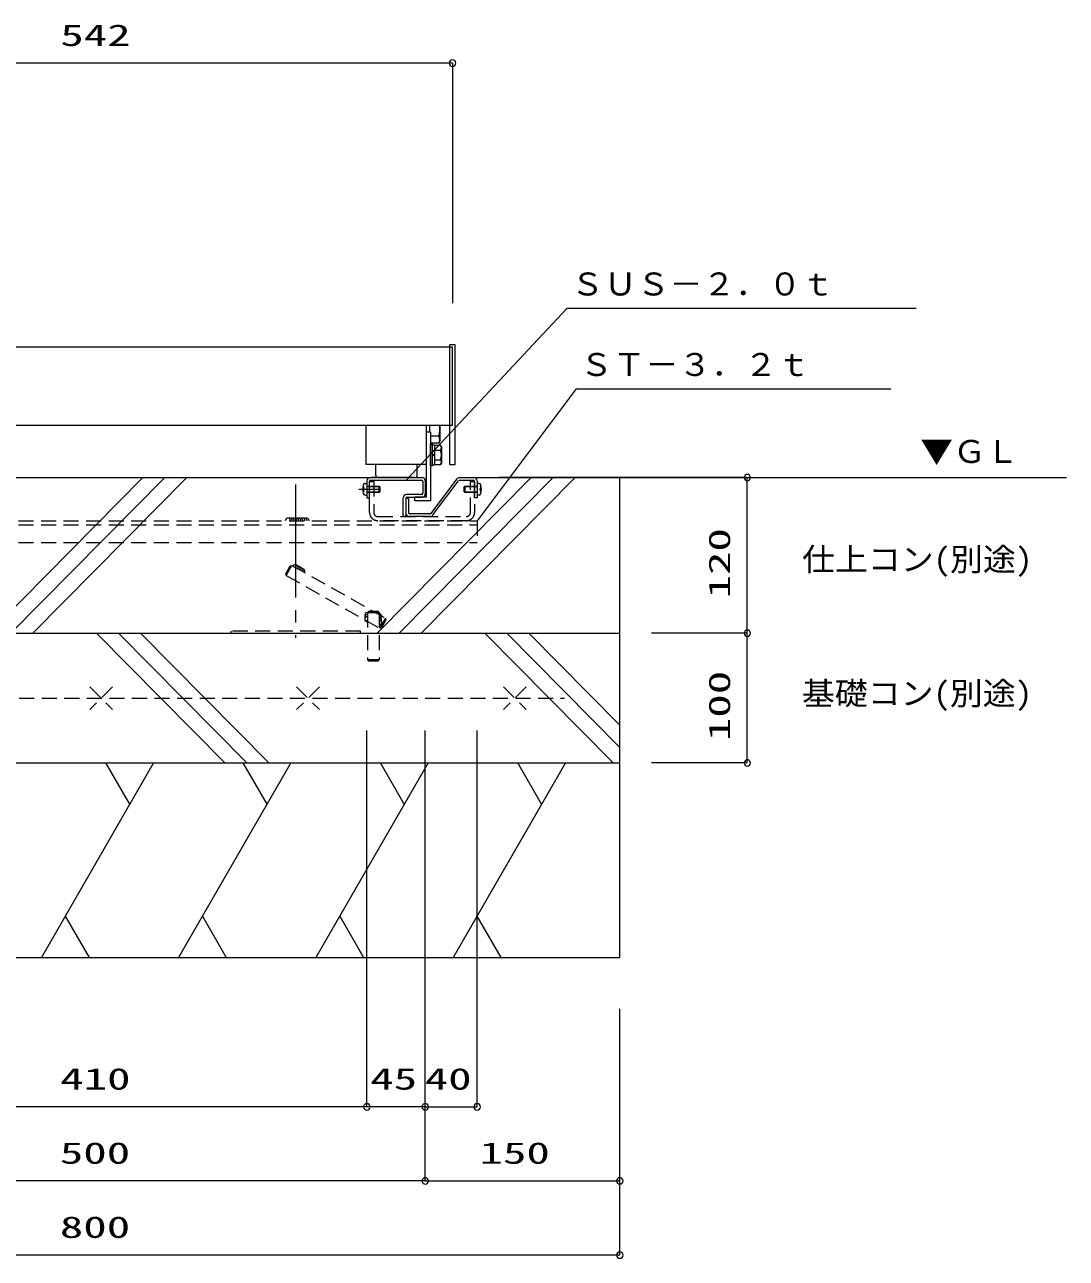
# Model space of a CAD drawing. Units: millimetres, scale not verified, with parts at other scales. Extents: x -41262 to 41888, y -7064 to 7244.
# Drawn here: x -33997 to -31586, y -4482 to -1629 of the extents above; entities that cross this region are included whole.
import ezdxf
from ezdxf.enums import TextEntityAlignment as Align

# ---------------------------------------------------------------- set-up
doc = ezdxf.new("R2010")
doc.units = ezdxf.units.MM
doc.header["$LTSCALE"] = 29
doc.linetypes.add('CHAIN2', pattern=[12, 9, -1, 1, -1])
doc.linetypes.add('DASHED1', pattern=[1.8, 1.2, -0.6])
doc.layers.add('0-0_0', color=7, linetype='Continuous', lineweight=9)
doc.layers.add('0-1_USER1', color=7, linetype='Continuous', lineweight=9)
doc.styles.add('ＭＳ ゴシック', font='')
doc.styles.get('ＭＳ ゴシック').set_extended_font_data('MS Gothic')

msp = doc.modelspace()

# ---------------------------------------------------------------- linework, layer by layer
at = {"layer": '0-0_0'}
msp.add_line((-32720.82, -2471.11), (-32949.54, -2776.12), dxfattribs=at)
at = {"layer": '0-1_USER1'}
for p, q in [((-33006.54, -1717.89), (-34632.54, -1717.89)), ((-33006.54, -1717.89), (-33006.54, -2272.66)), ((-32741.39, -2284.87), (-33112.18, -2680.55)), ((-32741.39, -2284.87), (-31933.72, -2284.87)), ((-33006.54, -2375.02), (-34632.54, -2375.02)), ((-33000.54, -2369.02), (-33012.54, -2369.02)), ((-33012.54, -2646.52), (-33012.54, -2369.02)), ((-33000.54, -2646.52), (-33000.54, -2369.02)), ((-32720.82, -2471.11), (-31992.27, -2471.11)), ((-33066.54, -2721.52), (-33066.54, -2554.96)), ((-33059.04, -2571.52), (-33059.04, -2554.96)), ((-33035.04, -2591.02), (-33035.04, -2554.96)), ((-33057.54, -2571.52), (-33066.54, -2571.52)), ((-33057.54, -2571.52), (-33057.54, -2730.52)), ((-33038.45, -2580.47), (-33057.54, -2580.47)), ((-33035.04, -2591.02), (-33038.45, -2596.92)), ((-33038.45, -2596.92), (-33057.54, -2596.92)), ((-33057.54, -2598.52), (-33053.94, -2598.52)), ((-33053.94, -2598.52), (-33053.94, -2649.52)), ((-33053.94, -2600.92), (-33053.94, -2647.12)), ((-33053.94, -2600.92), (-33047.94, -2600.92)), ((-33053.94, -2623.83), (-33047.94, -2622.22)), ((-33053.94, -2625.81), (-33047.94, -2624.2)), ((-33047.94, -2600.92), (-33047.94, -2647.12)), ((-33047.94, -2601.5), (-33047.94, -2646.53)), ((-33047.94, -2601.5), (-33034.13, -2601.5)), ((-33047.94, -2601.5), (-33047.94, -2646.53)), ((-33047.94, -2612.76), (-33034.13, -2612.76)), ((-33032.04, -2605.12), (-33034.13, -2601.5)), ((-33032.04, -2605.12), (-33032.04, -2642.92)), ((-33184.29, -2670.52), (-33184.29, -2646.52)), ((-33088.29, -2670.52), (-33088.29, -2646.52)), ((-33053.94, -2647.12), (-33047.94, -2647.12)), ((-33047.94, -2635.27), (-33034.13, -2635.27)), ((-33047.94, -2646.53), (-33034.13, -2646.53)), ((-33032.04, -2642.92), (-33034.13, -2646.53)), ((-33012.54, -2646.52), (-33000.54, -2646.52)), ((-34442.04, -2676.52), (-33197.04, -2676.52)), ((-33723.26, -2676.52), (-34079.51, -3036.52)), ((-33672.26, -2676.52), (-34028.51, -3036.52)), ((-33621.26, -2676.52), (-33977.51, -3036.52)), ((-33197.04, -2676.52), (-33077.04, -2676.52)), ((-33094.29, -2676.52), (-33193.29, -2676.52)), ((-32824.69, -2676.52), (-33180.94, -3036.52)), ((-32773.69, -2676.52), (-33129.94, -3036.52)), ((-32722.69, -2676.52), (-33078.94, -3036.52)), ((-32997.35, -2680.12), (-33056.61, -2759.31)), ((-32990.15, -2676.52), (-32957.04, -2676.52)), ((-32957.04, -2676.52), (-31586.26, -2676.52)), ((-32324.41, -2676.52), (-32898.5, -2676.52)), ((-32619.54, -3786.52), (-32619.54, -2676.52)), ((-32324.41, -2676.52), (-32546.42, -2676.52)), ((-32324.41, -3036.52), (-32324.41, -2676.52)), ((-33213.8, -2696.77), (-33212.27, -2696.77)), ((-33212.27, -2710.27), (-33213.8, -2710.27)), ((-33212.89, -2701.72), (-33211.44, -2701.72)), ((-33211.44, -2705.32), (-33212.89, -2705.32)), ((-33211.44, -2701.72), (-33211.44, -2705.32)), ((-33208.93, -2690.25), (-33204.54, -2690.02)), ((-33174.54, -2697.52), (-33204.54, -2697.52)), ((-33204.54, -2709.52), (-33174.54, -2709.52)), ((-33188.34, -2697.22), (-33197.94, -2697.22)), ((-33188.34, -2709.82), (-33197.94, -2709.82)), ((-33195.54, -2682.52), (-33078.54, -2682.52)), ((-33176.04, -2711.02), (-33176.04, -2696.02)), ((-33075.54, -2685.52), (-33075.54, -2712.52)), ((-33069.54, -2684.02), (-33069.54, -2714.02)), ((-33051.8, -2762.91), (-32992.55, -2683.72)), ((-32990.15, -2682.52), (-32958.54, -2682.52)), ((-32949.54, -2697.52), (-32979.54, -2697.52)), ((-32979.54, -2709.52), (-32949.54, -2709.52)), ((-32978.04, -2696.02), (-32978.04, -2711.02)), ((-32956.14, -2697.22), (-32965.74, -2697.22)), ((-32956.14, -2709.82), (-32965.74, -2709.82)), ((-32945.15, -2690.25), (-32949.54, -2690.02)), ((-32942.64, -2705.32), (-32942.64, -2701.72)), ((-32942.64, -2701.72), (-32941.18, -2701.72)), ((-32941.18, -2705.32), (-32942.64, -2705.32)), ((-32941.8, -2696.77), (-32940.28, -2696.77)), ((-32940.28, -2710.27), (-32941.8, -2710.27)), ((-33208.93, -2716.79), (-33204.54, -2717.02)), ((-33120.54, -2766.52), (-33120.54, -2723.02)), ((-33108.54, -2724.52), (-33114.54, -2724.52)), ((-33078.54, -2715.52), (-33113.04, -2715.52)), ((-33111.54, -2721.52), (-33077.04, -2721.52)), ((-33108.54, -2724.52), (-33108.54, -2757.52)), ((-33094.29, -2721.52), (-33094.29, -2730.52)), ((-33066.54, -2721.52), (-33094.29, -2721.52)), ((-33057.54, -2730.52), (-33094.29, -2730.52)), ((-32945.15, -2716.79), (-32949.54, -2717.02)), ((-33059.01, -2766.52), (-33107.05, -2766.52)), ((-33059.01, -2760.52), (-33105.54, -2760.52)), ((-35019.54, -3036.52), (-32619.54, -3036.52)), ((-33533.44, -3336.52), (-33830.32, -3036.52)), ((-33482.44, -3336.52), (-33779.32, -3036.52)), ((-33431.44, -3336.52), (-33728.32, -3036.52)), ((-32634.87, -3336.52), (-32931.75, -3036.52)), ((-32619.54, -3300.48), (-32880.75, -3036.52)), ((-32619.54, -3248.94), (-32829.75, -3036.52)), ((-32324.41, -3036.52), (-32546.42, -3036.52)), ((-32324.41, -3336.52), (-32324.41, -3036.52)), ((-33204.54, -4131.92), (-33204.54, -3261.73)), ((-33069.54, -4303.36), (-33069.54, -3261.73)), ((-33069.54, -4131.92), (-33069.54, -3261.73)), ((-32949.54, -4131.92), (-32949.54, -3261.73)), ((-35019.54, -3336.52), (-32619.54, -3336.52)), ((-35019.54, -3336.52), (-32619.54, -3336.52)), ((-33698.15, -3336.52), (-33957.96, -3786.52)), ((-33753.32, -3432.07), (-33808.49, -3336.52)), ((-33380.6, -3336.52), (-33640.41, -3786.52)), ((-33435.77, -3432.07), (-33490.94, -3336.52)), ((-33063.05, -3336.52), (-33322.86, -3786.52)), ((-33118.22, -3432.07), (-33173.38, -3336.52)), ((-32745.5, -3336.52), (-33005.3, -3786.52)), ((-32800.66, -3432.07), (-32855.83, -3336.52)), ((-32324.41, -3336.52), (-32546.42, -3336.52)), ((-33902.79, -3690.97), (-33847.63, -3786.52)), ((-33585.24, -3690.97), (-33530.07, -3786.52)), ((-33267.69, -3690.97), (-33212.52, -3786.52)), ((-32950.14, -3690.97), (-32894.97, -3786.52)), ((-35019.54, -3786.52), (-32619.54, -3786.52)), ((-32619.54, -4474.8), (-32619.54, -3904.88)), ((-33069.54, -4131.92), (-32949.54, -4131.92)), ((-33069.54, -4303.36), (-34569.54, -4303.36)), ((-33069.54, -4303.36), (-32619.54, -4303.36)), ((-32619.54, -4474.8), (-35019.54, -4474.8))]:
    msp.add_line(p, q, dxfattribs=at)
at = {"layer": '0-1_USER1', "linetype": 'CHAIN2'}
for p, q in [((-33369.54, -2692.72), (-33369.54, -3046.72)), ((-33223.73, -2703.52), (-33177.88, -2703.52))]:
    msp.add_line(p, q, dxfattribs=at)
at = {"layer": '0-1_USER1', "linetype": 'DASHED1'}
for p, q in [((-33188.94, -2685.52), (-33188.94, -2756.92)), ((-33179.34, -2766.52), (-32974.74, -2766.52)), ((-34689.54, -2776.12), (-32949.54, -2776.12)), ((-34689.54, -2785.72), (-32949.54, -2785.72)), ((-32974.74, -2776.12), (-33179.34, -2776.12)), ((-32949.54, -2776.12), (-32949.54, -2826.52)), ((-34689.54, -2826.52), (-32949.54, -2826.52)), ((-33391.32, -2903.07), (-33378.06, -2879.55)), ((-33382.15, -2880.69), (-33378.06, -2879.55)), ((-33378.06, -2879.55), (-33162.01, -3001.33)), ((-33391.32, -2903.07), (-33175.27, -3024.85)), ((-33203.6, -2988.37), (-33203.6, -3098.29)), ((-33203.6, -2988.37), (-33176.6, -2988.37)), ((-33176.6, -2988.37), (-33176.6, -3098.29)), ((-33162.01, -3001.32), (-33175.27, -3024.84)), ((-33171.18, -3023.7), (-33175.27, -3024.84)), ((-33160.87, -3005.4), (-33171.18, -3023.7)), ((-33162.01, -3001.32), (-33160.87, -3005.4)), ((-33176.6, -3098.29), (-33203.6, -3098.29)), ((-33200.6, -3101.29), (-33203.6, -3098.29)), ((-33179.6, -3101.29), (-33200.6, -3101.29)), ((-33176.6, -3098.29), (-33179.6, -3101.29)), ((-33845.88, -3160.17), (-33793.19, -3212.86)), ((-33793.19, -3160.17), (-33845.88, -3212.86)), ((-33367.27, -3160.17), (-33314.59, -3212.86)), ((-33314.59, -3160.17), (-33367.27, -3212.86)), ((-32835.98, -3160.17), (-32888.67, -3212.86)), ((-32888.67, -3160.17), (-32835.98, -3212.86)), ((-34896.66, -3186.52), (-32747.63, -3186.52))]:
    msp.add_line(p, q, dxfattribs=at)
at = {"layer": '0-1_USER1'}
for points in [[(-34632.54, -2554.96), (-33006.54, -2554.96), (-33006.54, -2375.02)], [(-33066.54, -2646.52), (-33206.04, -2646.52), (-33206.04, -2554.96)], [(-33053.94, -2649.52), (-33057.54, -2649.52), (-33057.54, -2598.52)], [(-33204.54, -2684.02), (-33204.54, -2723.62), (-33198.54, -2723.62), (-33198.54, -2685.52)], [(-33204.54, -2696.02), (-33176.04, -2696.02), (-33174.54, -2697.52), (-33174.54, -2709.52), (-33176.04, -2711.02), (-33204.54, -2711.02)], [(-32949.54, -2711.02), (-32978.04, -2711.02), (-32979.54, -2709.52), (-32979.54, -2697.52), (-32978.04, -2696.02), (-32949.54, -2696.02)], [(-32949.54, -2684.02), (-32949.54, -2723.62), (-32955.54, -2723.62), (-32955.54, -2685.52)], [(-33114.54, -2724.52), (-33114.54, -2766.52), (-33120.54, -2766.52)], [(-33069.54, -4131.92), (-33204.54, -4131.92), (-34434.54, -4131.92), (-34569.54, -4131.92), (-34689.54, -4131.92)]]:
    msp.add_lwpolyline(points, dxfattribs=at)
at = {"layer": '0-1_USER1', "linetype": 'DASHED1'}
for points in [[(-33198.54, -2756.92), (-33198.54, -2685.52), (-33188.94, -2685.52)], [(-32965.14, -2756.92), (-32965.14, -2685.52), (-32955.54, -2685.52), (-32955.54, -2756.92)], [(-33391.32, -2903.07), (-33392.46, -2898.99), (-33382.15, -2880.69)], [(-33203.6, -2988.37), (-33200.6, -2985.37), (-33179.6, -2985.37), (-33176.6, -2988.37)]]:
    msp.add_lwpolyline(points, dxfattribs=at)
msp.add_lwpolyline([(-33219.54, -3031.72), (-33519.54, -3031.72), (-33519.54, -3036.52), (-33219.54, -3036.52)], close=True, dxfattribs=at)
at = {"layer": '0-1_USER1'}
for centre, radius, start, end in [((-33006.54, -1717.89), 7.5, 0, 180), ((-33006.54, -1717.89), 7.5, 180, 0), ((-33090.36, -2564.02), 54.45, 342.41203, 9.57192), ((-33050.47, -2588.7), 14.57, 325.61574, 34.38425), ((-33042.35, -2607.13), 9.97, 325.61586, 34.38416), ((-33069.64, -2624.02), 37.26, 342.41211, 17.58791), ((-33042.35, -2640.9), 9.97, 325.61586, 34.38416), ((-33197.04, -2684.02), 7.5, 90, 180), ((-33178.29, -2670.52), 6, 180, 270), ((-33094.29, -2670.52), 6, 270, 0), ((-33077.04, -2684.02), 7.5, 0, 90), ((-32990.15, -2685.52), 9, 90, 143.19291), ((-32957.04, -2684.02), 7.5, 0, 90), ((-32324.41, -2676.52), 7.5, 0, 180), ((-32324.41, -2676.52), 7.5, 0, 180), ((-32324.41, -2676.52), 7.5, 180, 0), ((-32324.41, -2676.52), 7.5, 180, 0), ((-33178.44, -2703.52), 36, 163.82279, 196.17721), ((-33208.69, -2694.74), 4.5, 93, 163.82279), ((-33178.44, -2703.52), 34.5, 168.71718, 177.0093), ((-33178.44, -2703.52), 34.5, 182.9907, 191.28282), ((-33195.54, -2685.52), 3, 90, 180), ((-33078.54, -2685.52), 3, 0, 90), ((-32990.15, -2685.52), 3, 90, 143.19291), ((-32958.54, -2685.52), 3, 0, 90), ((-32945.38, -2694.74), 4.5, 16.17721, 87), ((-32975.64, -2703.52), 34.5, 2.9907, 11.28282), ((-32975.64, -2703.52), 34.5, 348.71718, 357.0093), ((-32975.64, -2703.52), 36, 343.82279, 16.17721), ((-33208.69, -2712.29), 4.5, 196.17721, 267), ((-33113.04, -2723.02), 7.5, 90, 180), ((-33111.54, -2724.52), 3, 90, 180), ((-33078.54, -2712.52), 3, 270, 0), ((-33077.04, -2714.02), 7.5, 270, 0), ((-32945.38, -2712.29), 4.5, 273, 343.82279), ((-33107.04, -2759.02), 7.5, 180, 270), ((-33105.54, -2757.52), 3, 180, 270), ((-33059.01, -2757.52), 3, 270, 323.19291), ((-33059.01, -2757.52), 9, 270, 323.19291), ((-33387.58, -2776.12), 6, 0, 180), ((-33382.78, -2776.12), 6, 0, 113.57818), ((-33377.98, -2776.12), 6, 0, 113.57818), ((-33373.18, -2776.12), 6, 0, 113.57818), ((-33368.38, -2776.12), 6, 0, 113.57818), ((-33363.58, -2776.12), 6, 0, 113.57818), ((-33358.78, -2776.12), 6, 0, 113.57818), ((-33353.98, -2776.12), 6, 0, 113.57818), ((-33349.18, -2776.12), 6, 0, 113.57818), ((-33344.38, -2776.12), 6, 0, 113.57818), ((-33370.79, -2883.65), 6, 330.59088, 150.59088), ((-33366.6, -2886.01), 6, 330.59088, 84.16906), ((-33362.42, -2888.36), 6, 330.59088, 84.16906), ((-33358.24, -2890.72), 6, 330.59088, 84.16906), ((-33354.06, -2893.08), 6, 330.59088, 84.16906), ((-33203.6, -2994.37), 6, 90, 203.57818), ((-33203.6, -2999.17), 6, 90, 203.57818), ((-33176.6, -2997.14), 6, 336.42182, 90), ((-33176.6, -3001.94), 6, 336.42182, 90), ((-33203.6, -3003.97), 6, 90, 270), ((-33176.6, -3006.74), 6, 336.42182, 90), ((-33176.6, -3011.54), 6, 270, 90), ((-32324.41, -3036.52), 7.5, 0, 180), ((-32324.41, -3036.52), 7.5, 180, 0), ((-32324.41, -3336.52), 7.5, 0, 180), ((-32324.41, -3336.52), 7.5, 180, 0), ((-33204.54, -4131.92), 7.5, 0, 180), ((-33204.54, -4131.92), 7.5, 180, 0), ((-33069.54, -4131.92), 7.5, 0, 180), ((-33069.54, -4131.92), 7.5, 180, 0), ((-32949.54, -4131.92), 7.5, 0, 180), ((-32949.54, -4131.92), 7.5, 180, 0), ((-33069.54, -4303.36), 7.5, 0, 180), ((-33069.54, -4303.36), 7.5, 180, 0), ((-32619.54, -4303.36), 7.5, 0, 180), ((-32619.54, -4303.36), 7.5, 180, 0), ((-32619.54, -4474.8), 7.5, 0, 180), ((-32619.54, -4474.8), 7.5, 180, 0)]:
    msp.add_arc(centre, radius, start, end, dxfattribs=at)
at = {"layer": '0-1_USER1', "linetype": 'DASHED1'}
for centre, radius, start, end in [((-33179.34, -2756.92), 19.2, 180, 270), ((-33179.34, -2756.92), 9.6, 180, 270), ((-32974.74, -2756.92), 9.6, 270, 0), ((-32974.74, -2756.92), 19.2, 270, 0)]:
    msp.add_arc(centre, radius, start, end, dxfattribs=at)

# ---------------------------------------------------------------- texts
at = {"layer": '0-1_USER1', "style": 'ＭＳ ゴシック'}
for s, height, width, p in [('542', 49.82, 1.6, (-33914.05, -1693.07)), ('ＳＵＳ－２．０ｔ', 53.14, 1.05, (-32732.48, -2271.14)), ('ＳＴ－３．２ｔ', 53.14, 1.05, (-32711.91, -2457.37)), ('▼ＧＬ', 53.14, 1.05, (-31924.51, -2658.51)), ('仕上コン(別途)', 53.14, 1.05, (-32197.73, -2908.03)), ('基礎コン(別途)', 53.14, 1.05, (-32198.11, -3218.06)), ('410', 49.82, 1.6, (-33914.33, -4107.09)), ('45', 49.82, 1.6, (-33196.91, -4107.09)), ('40', 49.82, 1.6, (-33070.8, -4107.09)), ('500', 49.82, 1.6, (-33915.16, -4278.53)), ('150', 49.82, 1.6, (-32944.03, -4278.53)), ('800', 49.82, 1.6, (-33915.16, -4449.97))]:
    msp.add_text(s, height=height, dxfattribs=dict(at, width=width)).set_placement(p, align=Align.BOTTOM_LEFT)
at = {"layer": '0-1_USER1', "style": 'ＭＳ ゴシック', "width": 1.6}
for s, p in [('120', (-32349.24, -2956.01)), ('100', (-32349.24, -3286.01))]:
    msp.add_text(s, height=49.82, rotation=90, dxfattribs=at).set_placement(p, align=Align.BOTTOM_LEFT)

doc.saveas('drawing.dxf')
